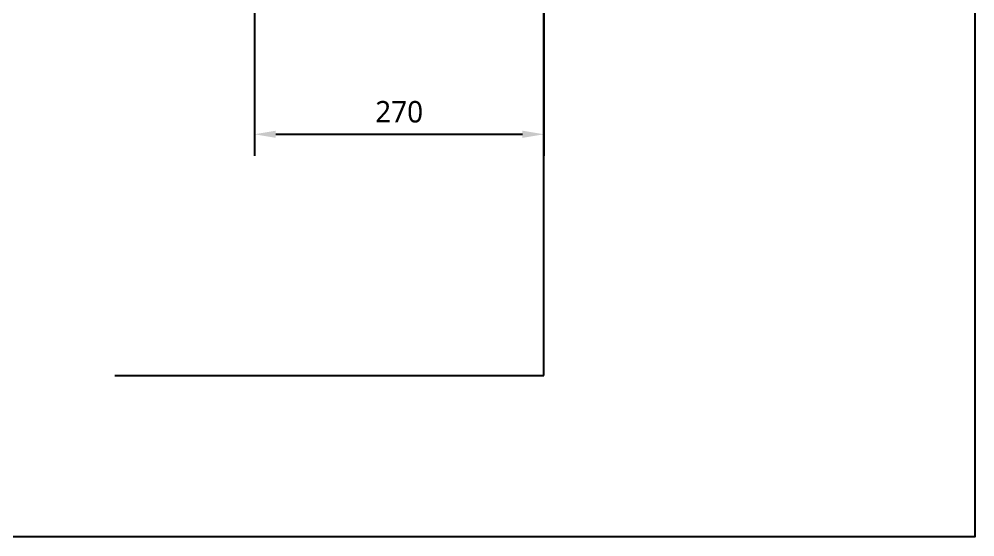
# Model space of a CAD drawing. Extents: x 3572 to 6672, y -717 to 2100.
# Drawn here: x 5780 to 6672, y 0 to 482 of the extents above; entities that cross this region are included whole.
import ezdxf

# ---------------------------------------------------------------- set-up
doc = ezdxf.new("R2010")
doc.units = 0
doc.header["$LTSCALE"] = 20
doc.header["$MEASUREMENT"] = 0
doc.layers.get('DEFPOINTS').update_dxf_attribs({"linetype": 'CONTINUOUS'})
doc.layers.add('1', color=1, linetype='CONTINUOUS')
doc.layers.add('5', color=5, linetype='CONTINUOUS')
doc.styles.get("Standard").update_dxf_attribs({"font": 'NanumGothic.ttf'})
doc.dimstyles.get("Standard").update_dxf_attribs({"dimtxt": 2.5, "dimasz": 2, "dimexe": 2, "dimexo": 1, "dimgap": 1.5, "dimtad": 1, "dimdec": 0, "dimlfac": 10, "dimrnd": 0.5, "dimzin": 0, "dimdsep": 46, "dimtxsty": 'Standard', "dimcen": 0, "dimclrt": 2, "dimadec": 0, "dimazin": 0, "dimtfac": 1, "dimtdec": 0, "dimtmove": 0, "dimatfit": 3, "dimfxl": 0, "dimtolj": 1, "dimtzin": 0, "dimarcsym": 0})

# ---------------------------------------------------------------- blocks, each defined once
blk = doc.blocks.new('*D220')
at = {"layer": '1', "color": 3, "lineweight": -2}
for p, q in [((6269.7, 675.11), (6269.7, 355.12)), ((5999.7, 634.34), (5999.7, 355.12)), ((6019.7, 375.12), (6249.7, 375.12))]:
    blk.add_line(p, q, dxfattribs=at)
at = {"layer": '1', "color": 3}
for points in [[(6019.7, 378.46), (6019.7, 371.79), (5999.7, 375.12)], [(6249.7, 378.46), (6249.7, 371.79), (6269.7, 375.12)]]:
    blk.add_solid(points, dxfattribs=at)
at = {"layer": 'DEFPOINTS', "color": 0}
for p in [(6269.7, 675.11), (5999.7, 634.34), (6269.7, 375.12)]:
    blk.add_point(p, dxfattribs=at)
at = {"layer": '1', "color": 2, "insert": (6134.7, 395.97), "char_height": 20, "attachment_point": 5}
blk.add_mtext('\\A1;270', dxfattribs=at)

msp = doc.modelspace()

# ---------------------------------------------------------------- linework, layer by layer
at = {"layer": '1'}
for p, q in [((6269.69653, 150.50261), (6269.69653, 1189.72416)), ((5869.69653, 150.50261), (6269.69653, 150.50261))]:
    msp.add_line(p, q, dxfattribs=at)
at = {"layer": '5', "color": 212}
msp.add_lwpolyline([(3571.55526, 2100), (6671.55526, 2100), (6671.55526, 0), (3571.55526, 0)], close=True, dxfattribs=at)

# ---------------------------------------------------------------- dimensions: what is measured, and where the dimension line sits
at = {"layer": '1'}
dim = msp.add_linear_dim(base=(6269.69653, 375.12341), p1=(5999.69653, 634.33547), p2=(6269.69653, 675.11339), dimstyle='Standard', override={"dimtxt": 20, "dimasz": 20, "dimexe": 20, "dimexo": 0, "dimgap": 10, "dimdec": 4, "dimlfac": 1, "dimzin": 8, "dimclrd": 3, "dimclre": 3, "dimtdec": 4}, dxfattribs=at)
dim.commit()
dim.dimension.update_dxf_attribs({"geometry": '*D220', "text_midpoint": (6134.69653, 395.96747)})

doc.saveas('drawing.dxf')
